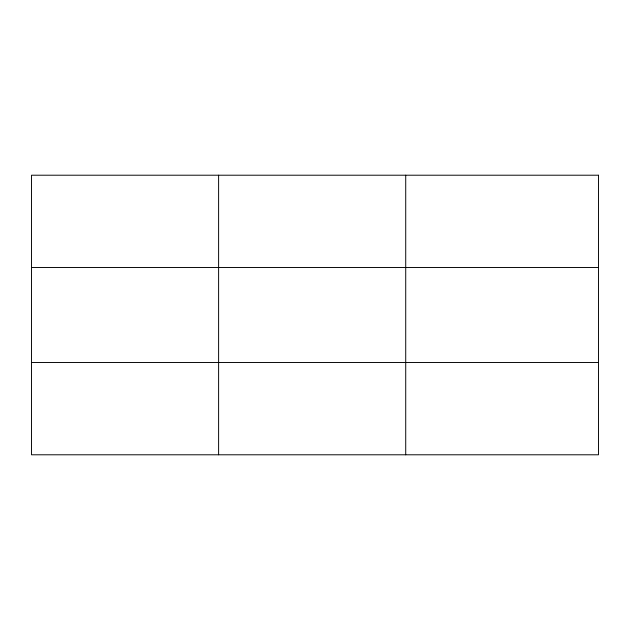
<?xml version="1.0" encoding="UTF-8"?>
<svg xmlns="http://www.w3.org/2000/svg" width="630" height="630" viewBox="0 0 630 630"><rect width="100%" height="100%" fill="white"/><g stroke="black" fill="none" stroke-linecap="round" stroke-linejoin="round"><path stroke-width="0.94" d="M218.61 454.789L218.61 175.211M405.72 454.789L405.72 175.211M31.5 267.474L598.5 267.474M31.5 362.526L598.5 362.526M598.5 175.211L598.5 454.789L31.5 454.789L31.5 175.211L598.5 175.211"/></g></svg>
